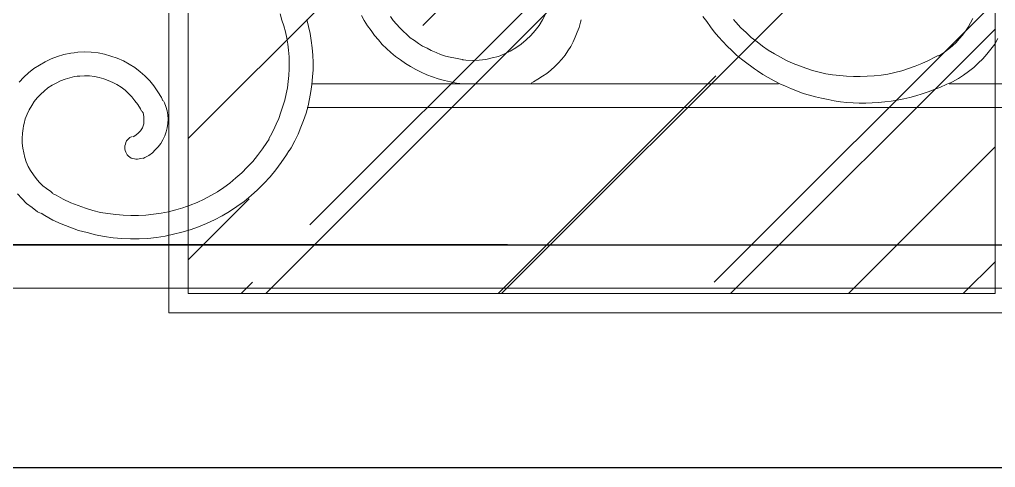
# Model space of a CAD drawing. Header units: millimetres. Extents: x -9564 to 494436, y -140371 to 4257.
# Drawn here: x 110.885 to 111.39, y 116.946 to 117.178 of the extents above; entities that cross this region are included whole.
import ezdxf
from ezdxf.enums import TextEntityAlignment as Align

# ---------------------------------------------------------------- set-up
doc = ezdxf.new("R2010")
doc.units = ezdxf.units.MM
doc.header["$MEASUREMENT"] = 0
doc.linetypes.add('HIDDEN2', pattern=[0.1875, 0.125, -0.0625])
doc.linetypes.add('SLD-Solid', pattern=[0])
for name, color, linetype, lineweight in [('0.05', 252, 'Continuous', 5), ('09-Arsiran', 8, 'Continuous', 5), ('AS', 8, 'HIDDEN2', 5), ('DOOR OPENING', 4, 'SLD-Solid', 5), ('XR-KOP A3_MOZART$0$A-TXTKOP', 3, 'Continuous', 5)]:
    doc.layers.add(name, color=color, linetype=linetype, lineweight=lineweight)
doc.styles.add('HAND', font='ROMAND.SHX', dxfattribs={"width": 0.8, "height": 250})
doc.styles.add('XR-KOP A3_MOZART$0$ROMAND', font='romand.shx', dxfattribs={"height": 2, "bigfont": 'bigfont.shx'})

# ---------------------------------------------------------------- blocks, each defined once
blk = doc.blocks.new('j1')
at = {"layer": '09-Arsiran'}
h = blk.add_hatch(dxfattribs=at)
h.set_pattern_fill('AR-RROOF', color=256, scale=0.005, angle=45)
h.set_pattern_definition([(45, (0.02591, 0), (0.107763073, 0.287368196), [1.905, -0.254, 0.635, -0.127]), (45, (0.10044, 0.16434), (-0.20923997, 0.029634845), [0.381, -0.04191, 0.762, -0.09525]), (45, (-0.005524, 0.12123), (0.406805602, 0.527141034), [1.016, -0.1778, 0.508, -0.127])])
h.paths.add_polyline_path([(343.988, 201.51922), (343.93007, 201.51922), (343.5702, 201.51922), (343.5702, 200.72589), (343.988, 200.72589)])
h.paths.add_polyline_path([(343.5702, 199.91256), (343.988, 199.91256), (343.988, 200.70589), (343.5702, 200.70589)])
h.paths.add_polyline_path([(343.5702, 199.89256), (343.5702, 199.04853), (343.93007, 199.04853), (343.988, 199.04853), (343.988, 199.89256)])
h.paths.add_polyline_path([(342.9704, 199.04853), (343.22033, 199.04853), (343.3902, 199.04853), (343.3902, 199.89256), (343.22033, 199.89256), (342.9704, 199.89256)])
h.paths.add_polyline_path([(343.3902, 200.70589), (343.22033, 200.70589), (342.9704, 200.70589), (342.9704, 199.91256), (343.22033, 199.91256), (343.3902, 199.91256)])
h.paths.add_polyline_path([(342.9704, 200.72589), (343.22033, 200.72589), (343.3902, 200.72589), (343.3902, 201.51922), (343.22033, 201.51922), (342.9704, 201.51922)])
at = {"layer": 'DOOR OPENING'}
for points in [[(343.5602, 201.52922), (343.5602, 199.03853), (343.998, 199.03853), (343.998, 201.52922)], [(343.988, 199.04853), (343.93007, 199.04853), (343.5702, 199.04853), (343.5702, 200.70589), (343.988, 200.70589)]]:
    blk.add_lwpolyline(points, close=True, dxfattribs=at)
blk = doc.blocks.new('DRHRH')
at = {"layer": '0.05'}
for p, q in [((682.667, -33.7824), (682.6537, -33.74)), ((683.2188, -33.7511), (683.2389, -33.7868)), ((683.4199, -33.7578), (683.4399, -33.7847)), ((684.4766, -33.7801), (684.4989, -33.7377)), ((685.5914, -33.7578), (685.6181, -33.7935)), ((682.6804, -33.8225), (682.667, -33.7824)), ((682.6915, -33.8651), (682.6804, -33.8225)), ((682.8524, -33.8271), (682.8391, -33.7779)), ((682.8636, -33.8762), (682.8524, -33.8271)), ((683.2389, -33.7868), (683.2612, -33.8225)), ((683.2612, -33.8225), (683.2858, -33.8561)), ((683.4399, -33.7847), (683.4623, -33.8114)), ((683.4623, -33.8114), (683.4846, -33.836)), ((684.4252, -33.8561), (684.4543, -33.8204)), ((684.4543, -33.8204), (684.4766, -33.7801)), ((684.7313, -33.8338), (684.7402, -33.798)), ((684.7402, -33.798), (684.7447, -33.7801)), ((685.6181, -33.7935), (685.6427, -33.8292)), ((685.8036, -33.7779), (685.8193, -33.798)), ((685.8193, -33.798), (685.855, -33.836)), ((687.4322, -33.8315), (687.4501, -33.8025)), ((687.4501, -33.8025), (687.4658, -33.7712)), ((682.7005, -33.9075), (682.6915, -33.8651)), ((682.8704, -33.9254), (682.8636, -33.8762)), ((683.2858, -33.8561), (683.3104, -33.8897)), ((683.3104, -33.8897), (683.3372, -33.9208)), ((683.4846, -33.836), (683.5092, -33.8605)), ((683.5092, -33.8605), (683.5338, -33.8829)), ((683.5338, -33.8829), (683.5583, -33.9052)), ((684.3626, -33.9208), (684.3962, -33.8897)), ((684.3962, -33.8897), (684.4252, -33.8561)), ((684.7044, -33.9008), (684.7179, -33.8672)), ((684.7179, -33.8672), (684.7313, -33.8338)), ((685.6427, -33.8292), (685.6696, -33.8651)), ((685.6696, -33.8651), (685.6986, -33.8985)), ((685.855, -33.836), (685.8907, -33.8695)), ((685.8907, -33.8695), (685.9265, -33.903)), ((687.3719, -33.9142), (687.3942, -33.8874)), ((687.3942, -33.8874), (687.4143, -33.8605)), ((687.4143, -33.8605), (687.4322, -33.8315)), ((682.7072, -33.9499), (682.7005, -33.9075)), ((682.7117, -33.9924), (682.7072, -33.9499)), ((682.8769, -33.9767), (682.8704, -33.9254)), ((683.3372, -33.9208), (683.3641, -33.9521)), ((683.3641, -33.9521), (683.3931, -33.9812)), ((683.5583, -33.9052), (683.5875, -33.9254)), ((683.5875, -33.9254), (683.6142, -33.9455)), ((683.6142, -33.9455), (683.6433, -33.9634)), ((683.6433, -33.9634), (683.6746, -33.9789)), ((684.2912, -33.9767), (684.3292, -33.9499)), ((684.3292, -33.9499), (684.3626, -33.9208)), ((684.6732, -33.9655), (684.6889, -33.9342)), ((684.6889, -33.9342), (684.7044, -33.9008)), ((685.6986, -33.8985), (685.7298, -33.9321)), ((685.7298, -33.9321), (685.759, -33.9634)), ((685.759, -33.9634), (685.7924, -33.9947)), ((685.9265, -33.903), (685.9667, -33.9342)), ((685.9667, -33.9342), (686.0047, -33.9634)), ((686.0047, -33.9634), (686.0448, -33.9924)), ((687.2982, -33.9834), (687.3249, -33.9611)), ((687.3249, -33.9611), (687.3496, -33.9388)), ((687.3496, -33.9388), (687.3719, -33.9142)), ((687.5909, -33.9857), (687.6176, -33.9499)), ((687.6176, -33.9499), (687.64, -33.9119)), ((681.1523, -34.0214), (681.1076, -34.0348)), ((681.1993, -34.0125), (681.1523, -34.0214)), ((681.2239, -34.0102), (681.1993, -34.0125)), ((681.2484, -34.0058), (681.2239, -34.0102)), ((681.2953, -34.0035), (681.2484, -34.0058)), ((681.3423, -34.0058), (681.2953, -34.0035)), ((681.3891, -34.0102), (681.3423, -34.0058)), ((681.4338, -34.0192), (681.3891, -34.0102)), ((681.4786, -34.0325), (681.4338, -34.0192)), ((682.7161, -34.0371), (682.7117, -33.9924)), ((682.8815, -34.0259), (682.8769, -33.9767)), ((682.8837, -34.0772), (682.8815, -34.0259)), ((683.3931, -33.9812), (683.4243, -34.008)), ((683.4243, -34.008), (683.4556, -34.0348)), ((683.6746, -33.9789), (683.7036, -33.9947)), ((683.7036, -33.9947), (683.7371, -34.008)), ((683.7371, -34.008), (683.7683, -34.0214)), ((683.7683, -34.0214), (683.8019, -34.0325)), ((684.1705, -34.0348), (684.213, -34.0169)), ((684.213, -34.0169), (684.2532, -33.9991)), ((684.2532, -33.9991), (684.2912, -33.9767)), ((684.6106, -34.0549), (684.633, -34.0259)), ((684.633, -34.0259), (684.653, -33.9968)), ((684.653, -33.9968), (684.6732, -33.9655)), ((685.7924, -33.9947), (685.8237, -34.0259)), ((685.8237, -34.0259), (685.8594, -34.0549)), ((686.0448, -33.9924), (686.0874, -34.0169)), ((686.0874, -34.0169), (686.1298, -34.0415)), ((687.2021, -34.0415), (687.2245, -34.0281)), ((687.2266, -34.0325), (687.2401, -34.0237)), ((687.2401, -34.0237), (687.2692, -34.0058)), ((687.2692, -34.0058), (687.2982, -33.9834)), ((687.535, -34.0527), (687.5641, -34.0192)), ((687.5641, -34.0192), (687.5909, -33.9857)), ((680.9826, -34.0951), (680.9423, -34.1197)), ((681.0227, -34.0728), (680.9826, -34.0951)), ((681.063, -34.0527), (681.0227, -34.0728)), ((681.1076, -34.0348), (681.063, -34.0527)), ((681.5231, -34.0482), (681.4786, -34.0325)), ((681.5656, -34.0661), (681.5231, -34.0482)), ((681.6058, -34.0884), (681.5656, -34.0661)), ((681.6438, -34.113), (681.6058, -34.0884)), ((682.7161, -34.0795), (682.7161, -34.0371)), ((682.7161, -34.1219), (682.7161, -34.0795)), ((682.8837, -34.1287), (682.8837, -34.0772)), ((683.4556, -34.0348), (683.4892, -34.0594)), ((683.4892, -34.0594), (683.5249, -34.0839)), ((683.5249, -34.0839), (683.5606, -34.1064)), ((683.8019, -34.0325), (683.8355, -34.0415)), ((683.8355, -34.0415), (683.8712, -34.0482)), ((683.8712, -34.0482), (683.9069, -34.0549)), ((683.9069, -34.0549), (683.9248, -34.0571)), ((683.9203, -34.0594), (683.9449, -34.0617)), ((683.9449, -34.0617), (683.9918, -34.0638)), ((683.9918, -34.0638), (684.0365, -34.0617)), ((684.0365, -34.0617), (684.0833, -34.0571)), ((684.0833, -34.0571), (684.128, -34.0459)), ((684.128, -34.0459), (684.1705, -34.0348)), ((684.5615, -34.1064), (684.586, -34.0817)), ((684.586, -34.0817), (684.6106, -34.0549)), ((685.8594, -34.0549), (685.8953, -34.0817)), ((685.8953, -34.0817), (685.931, -34.1085)), ((686.1298, -34.0415), (686.1722, -34.0638)), ((686.1722, -34.0638), (686.217, -34.0839)), ((686.217, -34.0839), (686.2615, -34.1018)), ((687.0658, -34.1041), (687.1105, -34.0839)), ((687.1105, -34.0839), (687.1575, -34.0638)), ((687.1575, -34.0638), (687.2021, -34.0415)), ((687.4725, -34.113), (687.5038, -34.0817)), ((687.5038, -34.0817), (687.535, -34.0527)), ((680.9066, -34.1488), (680.873, -34.1801)), ((680.9423, -34.1197), (680.9066, -34.1488)), ((681.6818, -34.1421), (681.6438, -34.113)), ((681.7153, -34.1711), (681.6818, -34.1421)), ((682.7095, -34.2091), (682.7139, -34.1667)), ((682.7139, -34.1667), (682.7161, -34.1219)), ((682.8792, -34.1778), (682.8837, -34.1287)), ((683.5606, -34.1064), (683.5963, -34.1264)), ((683.5963, -34.1264), (683.6343, -34.1442)), ((683.6343, -34.1442), (683.6723, -34.1621)), ((683.6723, -34.1621), (683.7125, -34.1778)), ((684.4766, -34.1734), (684.5056, -34.1532)), ((684.5056, -34.1532), (684.5347, -34.1309)), ((684.5347, -34.1309), (684.5615, -34.1064)), ((685.931, -34.1085), (685.9488, -34.1219)), ((685.9488, -34.1219), (685.969, -34.1354)), ((685.969, -34.1354), (686.007, -34.1599)), ((686.007, -34.1599), (686.0448, -34.1822)), ((686.2615, -34.1018), (686.3062, -34.1175)), ((686.3062, -34.1175), (686.3532, -34.1331)), ((686.3532, -34.1331), (686.3978, -34.1442)), ((686.3978, -34.1442), (686.4448, -34.1555)), ((686.4448, -34.1555), (686.4917, -34.1621)), ((686.4917, -34.1621), (686.5408, -34.1688)), ((686.7799, -34.1711), (686.8291, -34.1644)), ((686.8291, -34.1644), (686.8759, -34.1577)), ((686.8759, -34.1577), (686.9251, -34.1465)), ((686.9251, -34.1465), (686.9721, -34.1354)), ((686.9721, -34.1354), (687.0189, -34.1197)), ((687.0189, -34.1197), (687.0658, -34.1041)), ((687.3652, -34.1889), (687.4009, -34.1644)), ((687.4009, -34.1644), (687.4366, -34.1398)), ((687.4366, -34.1398), (687.4725, -34.113)), ((680.873, -34.1801), (680.8417, -34.2135)), ((681.0987, -34.2202), (681.0697, -34.2359)), ((681.1277, -34.2046), (681.0987, -34.2202)), ((681.1613, -34.1934), (681.1277, -34.2046)), ((681.1926, -34.1845), (681.1613, -34.1934)), ((681.226, -34.1755), (681.1926, -34.1845)), ((681.2439, -34.1734), (681.226, -34.1755)), ((681.2619, -34.1734), (681.2439, -34.1734)), ((681.2953, -34.1711), (681.2619, -34.1734)), ((681.331, -34.1711), (681.2953, -34.1711)), ((681.3646, -34.1755), (681.331, -34.1711)), ((681.3981, -34.1822), (681.3646, -34.1755)), ((681.4293, -34.1912), (681.3981, -34.1822)), ((681.4606, -34.2024), (681.4293, -34.1912)), ((681.4919, -34.2158), (681.4606, -34.2024)), ((681.521, -34.2314), (681.4919, -34.2158)), ((681.55, -34.2492), (681.521, -34.2314)), ((681.7488, -34.2046), (681.7153, -34.1711)), ((681.7778, -34.2404), (681.7488, -34.2046)), ((682.705, -34.2538), (682.7095, -34.2091)), ((682.8681, -34.2784), (682.8748, -34.2292)), ((682.8725, -34.2247), (686.1164, -34.2247)), ((682.8748, -34.2292), (682.8792, -34.1778)), ((683.7125, -34.1778), (683.7528, -34.1912)), ((683.7528, -34.1912), (683.7952, -34.2024)), ((683.7952, -34.2024), (683.8376, -34.2114)), ((683.8376, -34.2114), (683.8801, -34.2202)), ((683.8801, -34.2202), (683.9025, -34.2225)), ((684.3984, -34.2202), (684.414, -34.2114)), ((684.414, -34.2114), (684.4453, -34.1934)), ((684.4453, -34.1934), (684.4766, -34.1734)), ((686.0448, -34.1822), (686.0851, -34.2046)), ((686.0851, -34.2046), (686.1253, -34.2247)), ((686.1253, -34.2247), (686.1655, -34.2425)), ((686.5408, -34.1688), (686.5878, -34.1734)), ((686.5878, -34.1734), (686.6369, -34.1755)), ((686.6369, -34.1755), (686.6838, -34.1755)), ((686.6838, -34.1755), (686.7329, -34.1734)), ((686.7329, -34.1734), (686.7799, -34.1711)), ((687.2401, -34.2492), (687.2803, -34.2292)), ((687.2803, -34.2292), (687.3004, -34.2202)), ((687.3004, -34.2247), (687.7025, -34.2247)), ((687.3049, -34.2202), (687.3249, -34.2114)), ((687.3249, -34.2114), (687.3652, -34.1889)), ((680.9914, -34.2984), (680.9669, -34.3229)), ((681.016, -34.2761), (680.9914, -34.2984)), ((681.0406, -34.2538), (681.016, -34.2761)), ((681.0697, -34.2359), (681.0406, -34.2538)), ((681.5768, -34.2694), (681.55, -34.2492)), ((681.6014, -34.2918), (681.5768, -34.2694)), ((681.6237, -34.3164), (681.6014, -34.2918)), ((681.8047, -34.2805), (681.7778, -34.2404)), ((681.8293, -34.3208), (681.8047, -34.2805)), ((682.6871, -34.3386), (682.6961, -34.2962)), ((682.6961, -34.2962), (682.705, -34.2538)), ((682.8591, -34.3297), (682.8681, -34.2784)), ((686.1655, -34.2425), (686.2057, -34.2605)), ((686.2057, -34.2605), (686.2482, -34.2761)), ((686.2482, -34.2761), (686.2884, -34.2918)), ((686.2884, -34.2918), (686.3308, -34.3051)), ((687.0704, -34.3096), (687.1128, -34.2962)), ((687.1128, -34.2962), (687.1552, -34.2805)), ((687.1552, -34.2805), (687.1976, -34.2649)), ((687.1976, -34.2649), (687.2401, -34.2492)), ((680.9467, -34.3476), (680.9289, -34.3766)), ((680.9669, -34.3229), (680.9467, -34.3476)), ((681.646, -34.3431), (681.6237, -34.3164)), ((681.6661, -34.3699), (681.646, -34.3431)), ((681.684, -34.3989), (681.6661, -34.3699)), ((681.8404, -34.3431), (681.8293, -34.3208)), ((681.8516, -34.3565), (681.8448, -34.3431)), ((681.8605, -34.3834), (681.8516, -34.3565)), ((682.6737, -34.3811), (682.6871, -34.3386)), ((682.8479, -34.3788), (682.8591, -34.3297)), ((686.3308, -34.3051), (686.3732, -34.3164)), ((686.3732, -34.3164), (686.4157, -34.3252)), ((686.4157, -34.3252), (686.4604, -34.3342)), ((686.4604, -34.3342), (686.5028, -34.3431)), ((686.5028, -34.3431), (686.5475, -34.3498)), ((686.5475, -34.3498), (686.59, -34.3542)), ((686.59, -34.3542), (686.6347, -34.3565)), ((686.6347, -34.3565), (686.6771, -34.3588)), ((686.6771, -34.3588), (686.7218, -34.3588)), ((686.7218, -34.3588), (686.7665, -34.3565)), ((686.7665, -34.3565), (686.8089, -34.3542)), ((686.8089, -34.3542), (686.8536, -34.3498)), ((686.8536, -34.3498), (686.8982, -34.3454)), ((686.8982, -34.3454), (686.9408, -34.3386)), ((686.9408, -34.3386), (686.9854, -34.3297)), ((686.9854, -34.3297), (687.0279, -34.3208)), ((687.0279, -34.3208), (687.0704, -34.3096)), ((680.8976, -34.4369), (680.8843, -34.4682)), ((680.911, -34.4056), (680.8976, -34.4369)), ((680.9289, -34.3766), (680.911, -34.4056)), ((681.6907, -34.4146), (681.684, -34.3989)), ((681.7018, -34.4281), (681.6951, -34.4168)), ((681.7064, -34.4526), (681.7018, -34.4281)), ((681.8694, -34.4124), (681.8605, -34.3834)), ((681.874, -34.4414), (681.8694, -34.4124)), ((682.6447, -34.4659), (682.6602, -34.4235)), ((682.6602, -34.4235), (682.6737, -34.3811)), ((682.8167, -34.4794), (682.8345, -34.4302)), ((682.8345, -34.4302), (682.8479, -34.3788)), ((682.8412, -34.3901), (687.7025, -34.3901)), ((680.8753, -34.5018), (680.8709, -34.5174)), ((680.8843, -34.4682), (680.8753, -34.5018)), ((681.7018, -34.5174), (681.7064, -34.5039)), ((681.7086, -34.4794), (681.7064, -34.4526)), ((681.7064, -34.5039), (681.7086, -34.4794)), ((681.8694, -34.5308), (681.874, -34.5018)), ((681.8761, -34.4705), (681.874, -34.4414)), ((681.874, -34.5018), (681.8761, -34.4705)), ((682.6268, -34.5062), (682.6447, -34.4659)), ((682.7988, -34.5264), (682.8167, -34.4794)), ((680.8642, -34.5688), (680.8619, -34.6045)), ((680.8686, -34.5352), (680.8642, -34.5688)), ((680.8709, -34.5174), (680.8686, -34.5352)), ((681.6438, -34.5866), (681.6661, -34.5709)), ((681.6661, -34.5709), (681.684, -34.5531)), ((681.684, -34.5531), (681.6974, -34.5308)), ((681.6974, -34.5308), (681.7018, -34.5174)), ((681.8538, -34.5866), (681.8583, -34.5732)), ((681.8583, -34.5732), (681.8627, -34.5598)), ((681.8627, -34.5598), (681.8694, -34.5308)), ((682.5865, -34.5866), (682.6089, -34.5464)), ((682.6089, -34.5464), (682.6268, -34.5062)), ((682.7787, -34.5755), (682.7988, -34.5264)), ((680.8619, -34.6045), (680.8619, -34.6381)), ((680.8619, -34.6381), (680.8663, -34.6715)), ((681.5813, -34.6335), (681.579, -34.6446)), ((681.588, -34.6224), (681.5813, -34.6335)), ((681.5947, -34.6135), (681.588, -34.6224)), ((681.6014, -34.6068), (681.5947, -34.6135)), ((681.6103, -34.5978), (681.6014, -34.6068)), ((681.626, -34.5911), (681.6103, -34.5978)), ((681.6327, -34.5934), (681.6438, -34.5866)), ((681.8068, -34.6626), (681.8248, -34.6402)), ((681.8248, -34.6402), (681.8404, -34.6135)), ((681.8404, -34.6135), (681.8538, -34.5866)), ((682.5307, -34.6782), (682.562, -34.6335)), ((682.562, -34.6335), (682.5777, -34.6089)), ((682.5754, -34.6068), (682.5865, -34.5866)), ((682.7318, -34.6693), (682.7564, -34.6224)), ((682.7564, -34.6224), (682.7787, -34.5755)), ((680.8663, -34.6715), (680.873, -34.7051)), ((680.873, -34.7051), (680.882, -34.7363)), ((681.579, -34.6446), (681.5746, -34.6559)), ((681.5746, -34.6559), (681.5746, -34.6671)), ((681.5746, -34.6671), (681.5746, -34.6782)), ((681.5746, -34.6782), (681.5768, -34.6894)), ((681.5768, -34.6894), (681.5813, -34.7005)), ((681.5813, -34.7005), (681.588, -34.7095)), ((681.7421, -34.7229), (681.7667, -34.7051)), ((681.7667, -34.7051), (681.7868, -34.6849)), ((681.7868, -34.6849), (681.8068, -34.6626)), ((682.4972, -34.7229), (682.5307, -34.6782)), ((682.6982, -34.7185), (682.7139, -34.6916)), ((682.7161, -34.6916), (682.7318, -34.6693)), ((680.882, -34.7363), (680.8909, -34.7676)), ((680.8909, -34.7676), (680.9043, -34.7989)), ((681.588, -34.7095), (681.5924, -34.7185)), ((681.5924, -34.7185), (681.6014, -34.7274)), ((681.6014, -34.7274), (681.6103, -34.7341)), ((681.6103, -34.7341), (681.6193, -34.7408)), ((681.6193, -34.7408), (681.6304, -34.7452)), ((681.6304, -34.7452), (681.6416, -34.7475)), ((681.6416, -34.7475), (681.6527, -34.7498)), ((681.6527, -34.7498), (681.664, -34.7498)), ((681.664, -34.7498), (681.6751, -34.7475)), ((681.6751, -34.7475), (681.6863, -34.7452)), ((681.6863, -34.7452), (681.6974, -34.7408)), ((681.7018, -34.7431), (681.7153, -34.7363)), ((681.7153, -34.7363), (681.7421, -34.7229)), ((682.4257, -34.8055), (682.4637, -34.7653)), ((682.4637, -34.7653), (682.4972, -34.7229)), ((682.6245, -34.8235), (682.6625, -34.7721)), ((682.6625, -34.7721), (682.6982, -34.7185)), ((680.9043, -34.7989), (680.92, -34.8279)), ((680.92, -34.8279), (680.9401, -34.8569)), ((682.3475, -34.8793), (682.3878, -34.8435)), ((682.3878, -34.8435), (682.4257, -34.8055)), ((682.5844, -34.8726), (682.6245, -34.8235)), ((680.9401, -34.8569), (680.9602, -34.8838)), ((680.9602, -34.8838), (680.9803, -34.9083)), ((680.9803, -34.9083), (681.0049, -34.9329)), ((682.3051, -34.9151), (682.3475, -34.8793)), ((682.5419, -34.9172), (682.5844, -34.8726)), ((681.0049, -34.9329), (681.0317, -34.953)), ((681.0317, -34.953), (681.0607, -34.9731)), ((681.0607, -34.9731), (681.0741, -34.9843)), ((682.1733, -35.0022), (682.218, -34.9753)), ((682.218, -34.9753), (682.2627, -34.9463)), ((682.2627, -34.9463), (682.3051, -34.9151)), ((682.4525, -35.0022), (682.4972, -34.9619)), ((682.4972, -34.9619), (682.5419, -34.9172)), ((680.8306, -34.9888), (680.8597, -35.0222)), ((680.8597, -35.0222), (680.8932, -35.0558)), ((681.0741, -34.9865), (681.0987, -34.9999)), ((681.0987, -34.9999), (681.1479, -35.0268)), ((681.1479, -35.0268), (681.1993, -35.0513)), ((682.0773, -35.0491), (682.1264, -35.0268)), ((682.1264, -35.0268), (682.1733, -35.0022)), ((682.3542, -35.0781), (682.4034, -35.0423)), ((682.4034, -35.0423), (682.4525, -35.0022)), ((680.8932, -35.0558), (680.9312, -35.0848)), ((680.9312, -35.0848), (680.9692, -35.1139)), ((680.9692, -35.1139), (680.9893, -35.125)), ((681.1993, -35.0513), (681.2506, -35.0715)), ((681.2506, -35.0715), (681.302, -35.0893)), ((681.302, -35.0893), (681.3534, -35.1049)), ((681.3534, -35.1049), (681.407, -35.1183)), ((681.827, -35.125), (681.8784, -35.1139)), ((681.8784, -35.1139), (681.9298, -35.1005)), ((681.9298, -35.1005), (681.979, -35.087)), ((681.979, -35.087), (682.0303, -35.0692)), ((682.0303, -35.0692), (682.0773, -35.0491)), ((682.2515, -35.1429), (682.3028, -35.1116)), ((682.3028, -35.1116), (682.3542, -35.0781)), ((680.9937, -35.125), (681.0206, -35.1406)), ((681.0206, -35.1406), (681.0764, -35.1719)), ((681.0764, -35.1719), (681.1344, -35.1988)), ((681.407, -35.1183), (681.4584, -35.1272)), ((681.4584, -35.1272), (681.512, -35.1339)), ((681.512, -35.1339), (681.5634, -35.1385)), ((681.5634, -35.1385), (681.617, -35.1406)), ((681.617, -35.1406), (681.6706, -35.1406)), ((681.6706, -35.1406), (681.722, -35.1385)), ((681.722, -35.1385), (681.7756, -35.1318)), ((681.7756, -35.1318), (681.827, -35.125)), ((682.142, -35.1965), (682.1978, -35.1698)), ((682.1978, -35.1698), (682.2515, -35.1429)), ((681.1344, -35.1988), (681.1926, -35.2211)), ((681.1926, -35.2211), (681.2529, -35.2435)), ((681.2529, -35.2435), (681.3131, -35.259)), ((681.9723, -35.2569), (682.0303, -35.2389)), ((682.0303, -35.2389), (682.0861, -35.2189)), ((682.0861, -35.2189), (682.142, -35.1965)), ((681.3131, -35.259), (681.3713, -35.2748)), ((681.3713, -35.2748), (681.4316, -35.2859)), ((681.4316, -35.2859), (681.4941, -35.2948)), ((681.4941, -35.2948), (681.5544, -35.2993)), ((681.5544, -35.2993), (681.6147, -35.3015)), ((681.6147, -35.3015), (681.6751, -35.3015)), ((681.6751, -35.3015), (681.7354, -35.2993)), ((681.7354, -35.2993), (681.7957, -35.2926)), ((681.7957, -35.2926), (681.856, -35.2836)), ((681.856, -35.2836), (681.9141, -35.2702)), ((681.9141, -35.2702), (681.9723, -35.2569)), ((691.4245, -35.3462), (669.8973, -35.3462)), ((691.4245, -35.3462), (669.8973, -35.3462)), ((680.6586, -35.3395), (691.4245, -35.3462)), ((669.8973, -35.6456), (691.4245, -35.6456))]:
    blk.add_line(p, q, dxfattribs=at)
blk = doc.blocks.new('A$C2a879c63')
for p, q in [((136.47956, 15.64006), (146.10825, 15.64006)), ((138.79852, 15.64006), (140.79852, 15.64006))]:
    blk.add_line(p, q)
at = {"layer": 'AS'}
blk.add_line((134.37136, 15.64006), (154.18516, 15.64006), dxfattribs=at)
blk.add_blockref('j1', (-203.6828, -183.31846))
at = {"xscale": 0.07453256964518581, "yscale": 0.07453256964518581, "zscale": 0.07453256964518581}
blk.add_blockref('DRHRH', (89.05497, 18.38957), dxfattribs=at)
at = {"color": 4, "style": 'HAND'}
for tag, height, rotation, p in [('DRY.WASHER', 0.054, 0, (11.93663, 24.91225)), ('PATIO', 0.135, 0, (20.96655, 21.56957)), ('GENSET', 0.135, 0, (18.21566, 17.10449)), ('PLANTERBOX', 0.135, 90, (22.16897, 13.29588)), ('PLANTERBOX', 0.135, 0, (18.52245, 11.56325)), ('PATIO', 0.135, 0, (400.03955, 10.82101)), ('CARPORT', 0.135, 0, (12.15696, 9.7744)), ('CARPORT', 0.135, 0, (20.62021, 9.7744))]:
    blk.add_attdef(tag, text='', height=height, rotation=rotation, dxfattribs=at).set_placement(p, align=Align.MIDDLE)
at = {"layer": 'XR-KOP A3_MOZART$0$A-TXTKOP', "style": 'XR-KOP A3_MOZART$0$ROMAND'}
for tag, p in [('1:200', (37.04676, 3.18795)), ('1:100', (79.04676, 3.18795)), ('1:100', (121.04676, 3.18795)), ('1:100', (163.04676, 3.18795)), ('1:100', (205.04676, 3.18795)), ('1:100', (247.04676, 3.18795)), ('1:100', (289.04676, 3.18795)), ('1:100', (331.04676, 3.18795)), ('1:100', (373.04676, 3.18795)), ('1:100', (415.04676, 3.18795)), ('1:100', (457.04676, 3.18795)), ('1:100', (499.04676, 3.18795))]:
    blk.add_attdef(tag, text='', height=0.12959, dxfattribs=at).set_placement(p, align=Align.MIDDLE)

msp = doc.modelspace()

# ---------------------------------------------------------------- block references
msp.add_blockref('A$C2a879c63', (-28.91482, 101.30577))

doc.saveas('drawing.dxf')
